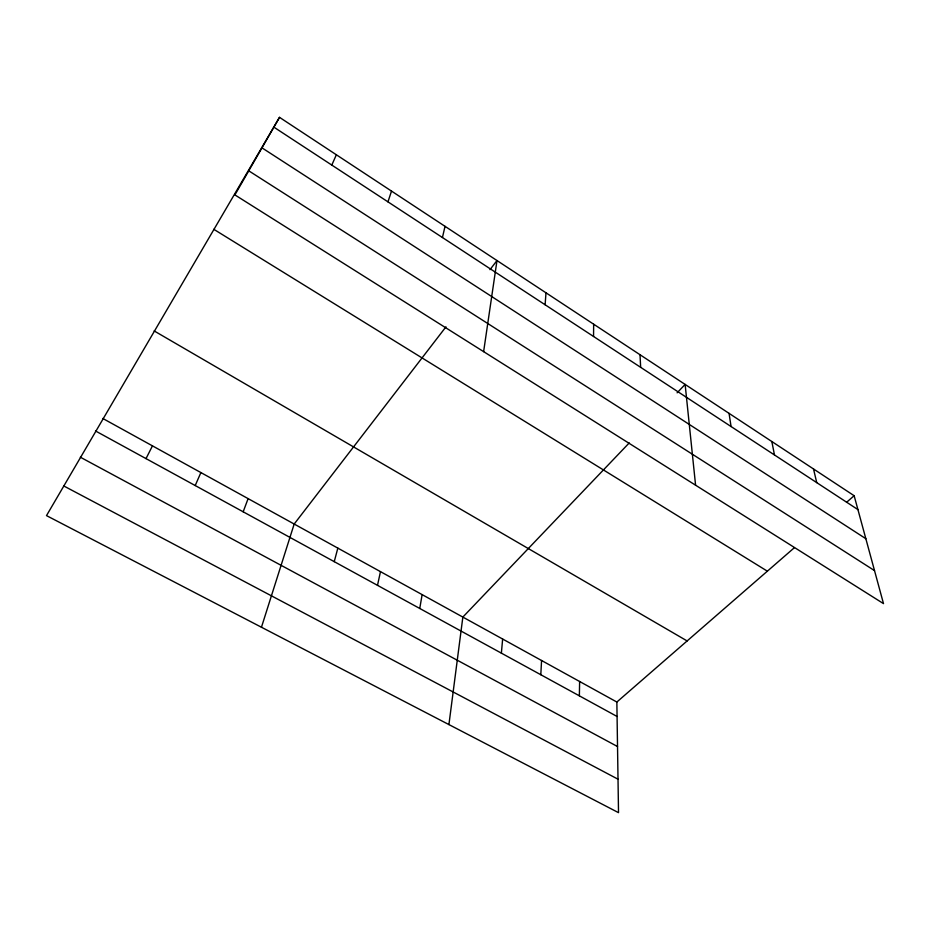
<?xml version="1.0" encoding="UTF-8"?>
<svg xmlns="http://www.w3.org/2000/svg" width="930" height="930" viewBox="0 0 930 930"><rect width="100%" height="100%" fill="white"/><g stroke="black" fill="none" stroke-linecap="round" stroke-linejoin="round"><path stroke-width="1.4" d="M593.549 336.486L593.654 324.198M579.367 695.838L579.623 681.492M540.807 674.727L541.562 660.498M545.12 304.773L545.991 292.81M501.375 653.151L502.642 639.026M448.923 724.586L462.849 617.078L629.215 442.947M483.623 351.633L496.992 260.551L489.971 269.665M419.756 608.464L422.127 594.619M377.499 585.342L380.475 571.636M442.436 237.522L445.028 226.339M334.242 561.662L337.834 548.119M261.458 627.238L294.182 524.043L445.97 326.837M387.961 201.857L391.518 191.092M243.172 511.802L248.112 498.62M195.207 485.553L200.892 472.568M331.801 165.075L336.358 154.775M146.01 458.618L152.462 445.854M279.512 117.343L234.906 194.905L883.5 603.617L854.147 495.725L279.512 117.343L46.5 515.615L618.52 812.657L616.857 702.034L794.418 547.654M677.121 392.809L685.131 384.427L695.582 485.193M846.533 502.34L854.147 495.725M63.693 485.925L618.02 779.201M80.34 457.2L617.532 746.546M95.523 430.974L617.078 716.484M102.777 418.454L616.857 702.034M154.148 330.917L687.131 640.944M213.795 229.303L767.366 571.183M248.752 170.818L874.514 570.601M261.969 147.847L865.842 538.702M273.873 127.143L857.925 509.605M813.518 468.976L816.738 482.635M771.842 441.529L774.469 454.956M729.062 413.362L731.061 426.533M640.014 354.725L640.654 367.327"/></g></svg>
